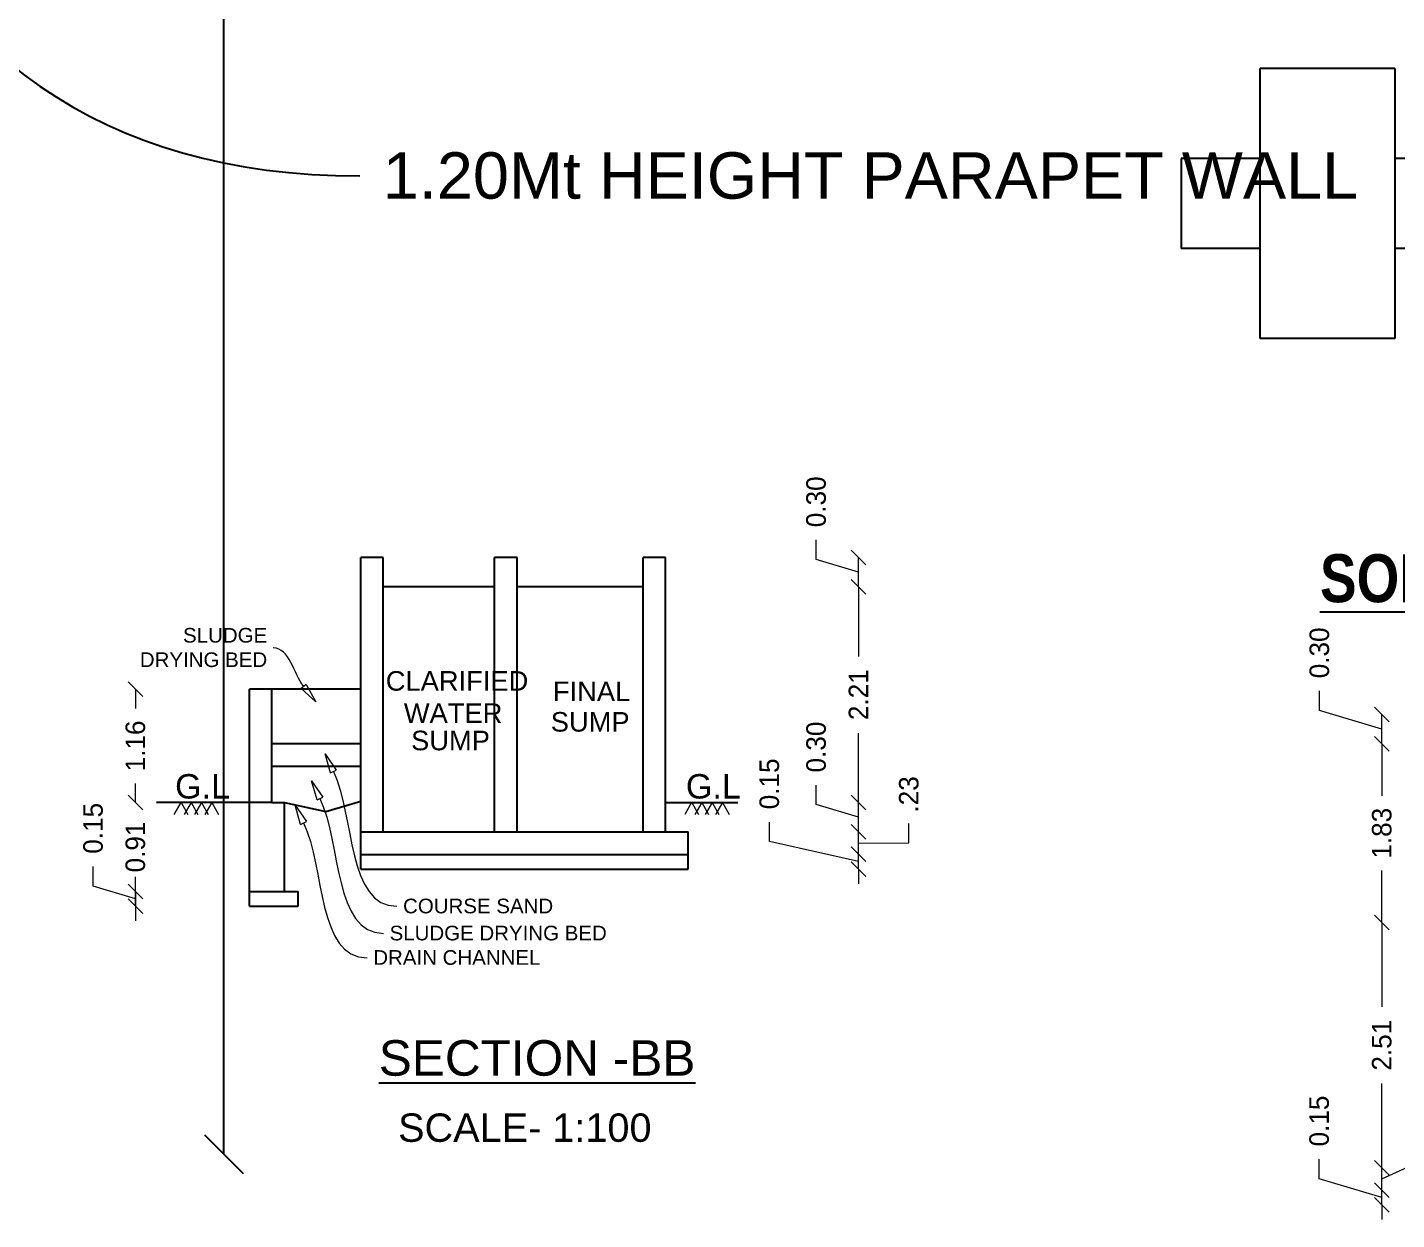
# Model space of a CAD drawing. Header units: metres. Extents: x -1559842 to -1559684, y 41615 to 41715.
# Drawn here: x -1559790.32 to -1559785.01, y 41620.51 to 41625.14 of the extents above; entities that cross this region are included whole.
import ezdxf
from ezdxf import colors
from ezdxf.entities.mleader import LeaderData, LeaderLine
from ezdxf.math import Vec2, Vec3

# ---------------------------------------------------------------- set-up
doc = ezdxf.new("R2010")
doc.units = ezdxf.units.M
doc.header["$LTSCALE"] = 750
doc.header["$MEASUREMENT"] = 0
doc.header["$PDMODE"] = 35
doc.header["$PDSIZE"] = 50
doc.layers.get('0').update_dxf_attribs({"lineweight": 5})
doc.layers.get('Defpoints').update_dxf_attribs({"lineweight": 0})
doc.layers.add('TAG', color=8, linetype='Continuous')
doc.layers.add('WALLS', color=7, linetype='Continuous')
doc.layers.add('TEXT', color=2, linetype='Continuous', lineweight=20)
doc.layers.add('wall', color=7, linetype='Continuous', lineweight=30)
doc.styles.add('2', font='swisscb.ttf', dxfattribs={"height": 1.1})
doc.styles.get("Standard").update_dxf_attribs({"font": 'arial.ttf'})
doc.styles.add('sunahari', font='framd.ttf', dxfattribs={"height": 0.3})
doc.dimstyles.new('CIVIL Mt.', dxfattribs={"dimscale": 0, "dimtxt": 0.2, "dimasz": 0.15, "dimexe": 0.18, "dimexo": 0.0625, "dimgap": 0.1, "dimtad": 0, "dimzin": 0, "dimdsep": 46, "dimtxsty": 'sunahari', "dimblk": 'OBLIQUE', "dimcen": 0.09, "dimse1": 1, "dimse2": 1, "dimclrd": 253, "dimclrt": 4, "dimadec": 0, "dimazin": 0, "dimtfac": 1, "dimtofl": 0, "dimtmove": 1, "dimatfit": 3, "dimfxl": 0, "dimfrac": 2, "dimtolj": 1, "dimtzin": 0, "dimarcsym": 0})

# ---------------------------------------------------------------- blocks, each defined once
blk = doc.blocks.new('_Oblique')
at = {"color": 0, "linetype": 'ByBlock', "lineweight": -2}
blk.add_line((-0.5, -0.5), (0.5, 0.5), dxfattribs=at)
blk = doc.blocks.new('*D502')
at = {"color": 253, "lineweight": -2}
for p, q in [((-1559789.5606, 41645.2433), (-1559789.5606, 41633.6697)), ((-1559789.5606, 41620.7633), (-1559789.5606, 41632.3369))]:
    blk.add_line(p, q, dxfattribs=at)
at = {"layer": 'Defpoints', "color": 0}
for p in [(-1559791.5801, 41645.2433), (-1559789.5606, 41645.2433), (-1559791.5801, 41620.7633)]:
    blk.add_point(p, dxfattribs=at)
at = {"color": 253, "lineweight": -2, "xscale": 0.15, "yscale": 0.15, "zscale": 0.15}
for p, rotation in [((-1559789.5606, 41645.2433), 90), ((-1559789.5606, 41620.7633), 270)]:
    blk.add_blockref('_Oblique', p, dxfattribs=dict(at, rotation=rotation))
at = {"color": 4, "lineweight": -3, "insert": (-1559789.5606, 41633.0033), "char_height": 0.3, "attachment_point": 5, "rotation": 90, "style": 'sunahari'}
blk.add_mtext('\\A1;24.48', dxfattribs=at)
blk = doc.blocks.new('A$C21E6566F')
at = {"layer": 'TAG', "ltscale": 0.05}
for p, q in [((0.938, 3.038), (0.938, 5.288)), ((2.063, 5.288), (0.938, 5.288)), ((2.063, 5.288), (2.063, 3.038)), ((0.938, 4.538), (0.278, 4.538)), ((0.278, 4.538), (0.278, 3.788)), ((4.232, 4.538), (2.063, 4.538)), ((0.938, 3.788), (0.278, 3.788)), ((4.232, 3.788), (2.063, 3.788)), ((2.063, 3.038), (0.938, 3.038))]:
    blk.add_line(p, q, dxfattribs=at)
blk.add_lwpolyline([(4.232, 5.288), (7.981, 5.288), (7.981, 3.038), (4.232, 3.038), (4.232, 5.288)], dxfattribs=at)
at = {"layer": 'TAG', "style": '2'}
for s, p in [('SOLAR ', (5.524, 4.27)), ('PANNEL ', (5.524, 3.691)), ('%%UPLAN', (3.031, 1.698)), ('%%USOLAR WATER HEATER', (1.437, 0.837)), ('%%USCALE- 1:50', (2.627, 0.148))]:
    blk.add_text(s, height=0.4, dxfattribs=at).set_placement(p)
blk = doc.blocks.new('_ClosedBlank')
at = {"color": 0, "linetype": 'ByBlock', "lineweight": -2}
for p, q in [((-1, 0.167), (0, 0)), ((-1, 0.167), (-1, -0.167)), ((0, 0), (-1, -0.167))]:
    blk.add_line(p, q, dxfattribs=at)
blk = doc.blocks.new('*D206')
at = {"layer": 'Defpoints', "color": 0, "ltscale": 0.5}
for p in [(0.873, 16.803), (0.873, 16.803), (0.873, 16.651)]:
    blk.add_point(p, dxfattribs=at)
at = {"layer": 'wall', "color": 253, "lineweight": -2, "ltscale": 0.5}
for p, q in [((0.44, 16.857), (0.44, 17.057)), ((0.873, 16.727), (0.44, 16.857)), ((0.873, 16.803), (0.873, 16.953)), ((0.873, 16.651), (0.873, 16.803)), ((0.873, 16.651), (0.873, 16.501))]:
    blk.add_line(p, q, dxfattribs=at)
at = {"layer": 'wall', "color": 253, "lineweight": -2, "ltscale": 0.5, "xscale": 0.15, "yscale": 0.15, "zscale": 0.15}
for p, rotation in [((0.873, 16.803), 270), ((0.873, 16.651), 90)]:
    blk.add_blockref('_Oblique', p, dxfattribs=dict(at, rotation=rotation))
at = {"layer": 'wall', "color": 4, "ltscale": 0.5, "insert": (0.44, 17.448), "char_height": 0.2, "attachment_point": 5, "rotation": 90, "style": 'sunahari'}
blk.add_mtext('\\A1;0.15', dxfattribs=at)
blk = doc.blocks.new('*D207')
at = {"layer": 'Defpoints', "color": 0, "ltscale": 0.5}
for p in [(0.873, 17.711), (0.873, 17.711), (0.873, 16.803)]:
    blk.add_point(p, dxfattribs=at)
at = {"layer": 'wall', "color": 253, "lineweight": -2, "ltscale": 0.5}
for p, q in [((0.873, 17.711), (0.873, 17.861)), ((0.873, 16.803), (0.873, 16.653))]:
    blk.add_line(p, q, dxfattribs=at)
at = {"layer": 'wall', "color": 253, "lineweight": -2, "ltscale": 0.5, "xscale": 0.15, "yscale": 0.15, "zscale": 0.15}
for p, rotation in [((0.873, 17.711), 270), ((0.873, 16.803), 90)]:
    blk.add_blockref('_Oblique', p, dxfattribs=dict(at, rotation=rotation))
at = {"layer": 'wall', "color": 4, "ltscale": 0.5, "insert": (0.873, 17.257), "char_height": 0.2, "attachment_point": 5, "rotation": 90, "style": 'sunahari'}
blk.add_mtext('\\A1;0.91', dxfattribs=at)
blk = doc.blocks.new('*D208')
at = {"layer": 'Defpoints', "color": 0, "ltscale": 0.5}
for p in [(0.873, 18.871), (0.873, 18.871), (0.873, 17.711)]:
    blk.add_point(p, dxfattribs=at)
at = {"layer": 'wall', "color": 253, "lineweight": -2, "ltscale": 0.5}
for p, q in [((0.873, 18.871), (0.873, 18.676)), ((0.873, 17.711), (0.873, 17.906))]:
    blk.add_line(p, q, dxfattribs=at)
at = {"layer": 'wall', "color": 253, "lineweight": -2, "ltscale": 0.5, "xscale": 0.15, "yscale": 0.15, "zscale": 0.15}
for p, rotation in [((0.873, 18.871), 90), ((0.873, 17.711), 270)]:
    blk.add_blockref('_Oblique', p, dxfattribs=dict(at, rotation=rotation))
at = {"layer": 'wall', "color": 4, "ltscale": 0.5, "insert": (0.873, 18.291), "char_height": 0.2, "attachment_point": 5, "rotation": 90, "style": 'sunahari'}
blk.add_mtext('\\A1;1.16', dxfattribs=at)
blk = doc.blocks.new('*D209')
at = {"layer": 'Defpoints', "color": 0, "ltscale": 0.5}
for p in [(8.275, 17.183), (8.275, 17.183), (8.275, 17.031)]:
    blk.add_point(p, dxfattribs=at)
at = {"layer": 'wall', "color": 253, "lineweight": -2, "ltscale": 0.5}
for p, q in [((7.363, 17.312), (7.363, 17.512)), ((8.275, 17.107), (7.363, 17.312)), ((8.275, 17.183), (8.275, 17.333)), ((8.275, 17.031), (8.275, 17.183)), ((8.275, 17.031), (8.275, 16.881))]:
    blk.add_line(p, q, dxfattribs=at)
at = {"layer": 'wall', "color": 253, "lineweight": -2, "ltscale": 0.5, "xscale": 0.15, "yscale": 0.15, "zscale": 0.15}
for p, rotation in [((8.275, 17.183), 270), ((8.275, 17.031), 90)]:
    blk.add_blockref('_Oblique', p, dxfattribs=dict(at, rotation=rotation))
at = {"layer": 'wall', "color": 4, "ltscale": 0.5, "insert": (7.363, 17.903), "char_height": 0.2, "attachment_point": 5, "rotation": 90, "style": 'sunahari'}
blk.add_mtext('\\A1;0.15', dxfattribs=at)
blk = doc.blocks.new('*D210')
at = {"layer": 'Defpoints', "color": 0, "ltscale": 0.5}
for p in [(8.275, 17.411), (8.275, 17.411), (8.275, 17.183)]:
    blk.add_point(p, dxfattribs=at)
at = {"layer": 'wall', "color": 253, "lineweight": -2, "ltscale": 0.5}
for p, q in [((8.275, 17.183), (8.275, 17.411)), ((8.791, 17.299), (8.791, 17.499)), ((8.275, 17.297), (8.791, 17.299))]:
    blk.add_line(p, q, dxfattribs=at)
at = {"layer": 'wall', "color": 253, "lineweight": -2, "ltscale": 0.5, "xscale": 0.15, "yscale": 0.15, "zscale": 0.15}
for p, rotation in [((8.275, 17.411), 90), ((8.275, 17.183), 270)]:
    blk.add_blockref('_Oblique', p, dxfattribs=dict(at, rotation=rotation))
at = {"layer": 'wall', "color": 4, "ltscale": 0.5, "insert": (8.791, 17.795), "char_height": 0.2, "attachment_point": 5, "rotation": 90, "style": 'sunahari'}
blk.add_mtext('\\A1;.23', dxfattribs=at)
blk = doc.blocks.new('*D211')
at = {"layer": 'Defpoints', "color": 0, "ltscale": 0.5}
for p in [(8.275, 17.711), (8.275, 17.711), (8.275, 17.411)]:
    blk.add_point(p, dxfattribs=at)
at = {"layer": 'wall', "color": 253, "lineweight": -2, "ltscale": 0.5}
for p, q in [((7.842, 17.691), (7.842, 17.891)), ((8.275, 17.561), (7.842, 17.691)), ((8.275, 17.411), (8.275, 17.711))]:
    blk.add_line(p, q, dxfattribs=at)
at = {"layer": 'wall', "color": 253, "lineweight": -2, "ltscale": 0.5, "xscale": 0.15, "yscale": 0.15, "zscale": 0.15}
for p, rotation in [((8.275, 17.711), 90), ((8.275, 17.411), 270)]:
    blk.add_blockref('_Oblique', p, dxfattribs=dict(at, rotation=rotation))
at = {"layer": 'wall', "color": 4, "ltscale": 0.5, "insert": (7.842, 18.28), "char_height": 0.2, "attachment_point": 5, "rotation": 90, "style": 'sunahari'}
blk.add_mtext('\\A1;0.30', dxfattribs=at)
blk = doc.blocks.new('*D212')
at = {"layer": 'Defpoints', "color": 0, "ltscale": 0.5}
for p in [(8.275, 19.921), (8.275, 19.921), (8.275, 17.711)]:
    blk.add_point(p, dxfattribs=at)
at = {"layer": 'wall', "color": 253, "lineweight": -2, "ltscale": 0.5}
for p, q in [((8.275, 19.921), (8.275, 19.208)), ((8.275, 17.711), (8.275, 18.423))]:
    blk.add_line(p, q, dxfattribs=at)
at = {"layer": 'wall', "color": 253, "lineweight": -2, "ltscale": 0.5, "xscale": 0.15, "yscale": 0.15, "zscale": 0.15}
for p, rotation in [((8.275, 19.921), 90), ((8.275, 17.711), 270)]:
    blk.add_blockref('_Oblique', p, dxfattribs=dict(at, rotation=rotation))
at = {"layer": 'wall', "color": 4, "ltscale": 0.5, "insert": (8.275, 18.816), "char_height": 0.2, "attachment_point": 5, "rotation": 90, "style": 'sunahari'}
blk.add_mtext('\\A1;2.21', dxfattribs=at)
blk = doc.blocks.new('*D213')
at = {"layer": 'Defpoints', "color": 0, "ltscale": 0.5}
for p in [(8.275, 20.221), (8.275, 20.221), (8.275, 19.921)]:
    blk.add_point(p, dxfattribs=at)
at = {"layer": 'wall', "color": 253, "lineweight": -2, "ltscale": 0.5}
for p, q in [((7.842, 20.201), (7.842, 20.401)), ((8.275, 20.071), (7.842, 20.201)), ((8.275, 19.921), (8.275, 20.221))]:
    blk.add_line(p, q, dxfattribs=at)
at = {"layer": 'wall', "color": 253, "lineweight": -2, "ltscale": 0.5, "xscale": 0.15, "yscale": 0.15, "zscale": 0.15}
for p, rotation in [((8.275, 20.221), 90), ((8.275, 19.921), 270)]:
    blk.add_blockref('_Oblique', p, dxfattribs=dict(at, rotation=rotation))
at = {"layer": 'wall', "color": 4, "ltscale": 0.5, "insert": (7.842, 20.79), "char_height": 0.2, "attachment_point": 5, "rotation": 90, "style": 'sunahari'}
blk.add_mtext('\\A1;0.30', dxfattribs=at)
blk = doc.blocks.new('*D214')
at = {"layer": 'Defpoints', "color": 0, "ltscale": 0.5}
for p in [(13.633, 13.745), (13.633, 13.745), (13.633, 13.593)]:
    blk.add_point(p, dxfattribs=at)
at = {"layer": 'wall', "color": 253, "lineweight": -2, "ltscale": 0.5}
for p, q in [((12.992, 13.861), (12.992, 14.061)), ((13.633, 13.745), (13.633, 13.895)), ((13.633, 13.669), (12.992, 13.861)), ((13.633, 13.593), (13.633, 13.745)), ((13.633, 13.593), (13.633, 13.443))]:
    blk.add_line(p, q, dxfattribs=at)
at = {"layer": 'wall', "color": 253, "lineweight": -2, "ltscale": 0.5, "xscale": 0.15, "yscale": 0.15, "zscale": 0.15}
for p, rotation in [((13.633, 13.745), 270), ((13.633, 13.593), 90)]:
    blk.add_blockref('_Oblique', p, dxfattribs=dict(at, rotation=rotation))
at = {"layer": 'wall', "color": 4, "ltscale": 0.5, "insert": (12.992, 14.452), "char_height": 0.2, "attachment_point": 5, "rotation": 90, "style": 'sunahari'}
blk.add_mtext('\\A1;0.15', dxfattribs=at)
blk = doc.blocks.new('*D215')
at = {"layer": 'Defpoints', "color": 0, "ltscale": 0.5}
for p in [(13.633, 13.973), (13.633, 13.973), (13.633, 13.745)]:
    blk.add_point(p, dxfattribs=at)
at = {"layer": 'wall', "color": 253, "lineweight": -2, "ltscale": 0.5}
for p, q in [((14.083, 14.065), (14.083, 14.265)), ((13.633, 13.859), (14.083, 14.065)), ((13.633, 13.745), (13.633, 13.973))]:
    blk.add_line(p, q, dxfattribs=at)
at = {"layer": 'wall', "color": 253, "lineweight": -2, "ltscale": 0.5, "xscale": 0.15, "yscale": 0.15, "zscale": 0.15}
for p, rotation in [((13.633, 13.973), 90), ((13.633, 13.745), 270)]:
    blk.add_blockref('_Oblique', p, dxfattribs=dict(at, rotation=rotation))
at = {"layer": 'wall', "color": 4, "ltscale": 0.5, "insert": (14.083, 14.652), "char_height": 0.2, "attachment_point": 5, "rotation": 90, "style": 'sunahari'}
blk.add_mtext('\\A1;0.23', dxfattribs=at)
blk = doc.blocks.new('*D216')
at = {"layer": 'Defpoints', "color": 0, "ltscale": 0.5}
for p in [(13.633, 16.483), (13.633, 16.483), (13.633, 13.973)]:
    blk.add_point(p, dxfattribs=at)
at = {"layer": 'wall', "color": 253, "lineweight": -2, "ltscale": 0.5}
for p, q in [((13.633, 16.483), (13.633, 15.621)), ((13.633, 13.973), (13.633, 14.835))]:
    blk.add_line(p, q, dxfattribs=at)
at = {"layer": 'wall', "color": 253, "lineweight": -2, "ltscale": 0.5, "xscale": 0.15, "yscale": 0.15, "zscale": 0.15}
for p, rotation in [((13.633, 16.483), 90), ((13.633, 13.973), 270)]:
    blk.add_blockref('_Oblique', p, dxfattribs=dict(at, rotation=rotation))
at = {"layer": 'wall', "color": 4, "ltscale": 0.5, "insert": (13.633, 15.228), "char_height": 0.2, "attachment_point": 5, "rotation": 90, "style": 'sunahari'}
blk.add_mtext('\\A1;2.51', dxfattribs=at)
blk = doc.blocks.new('*D217')
at = {"layer": 'Defpoints', "color": 0, "ltscale": 0.5}
for p in [(13.633, 18.313), (13.633, 18.313), (13.633, 16.483)]:
    blk.add_point(p, dxfattribs=at)
at = {"layer": 'wall', "color": 253, "lineweight": -2, "ltscale": 0.5}
for p, q in [((13.633, 18.313), (13.633, 17.781)), ((13.633, 16.483), (13.633, 17.015))]:
    blk.add_line(p, q, dxfattribs=at)
at = {"layer": 'wall', "color": 253, "lineweight": -2, "ltscale": 0.5, "xscale": 0.15, "yscale": 0.15, "zscale": 0.15}
for p, rotation in [((13.633, 18.313), 90), ((13.633, 16.483), 270)]:
    blk.add_blockref('_Oblique', p, dxfattribs=dict(at, rotation=rotation))
at = {"layer": 'wall', "color": 4, "ltscale": 0.5, "insert": (13.633, 17.398), "char_height": 0.2, "attachment_point": 5, "rotation": 90, "style": 'sunahari'}
blk.add_mtext('\\A1;1.83', dxfattribs=at)
blk = doc.blocks.new('*D218')
at = {"layer": 'Defpoints', "color": 0, "ltscale": 0.5}
for p in [(13.633, 18.613), (13.633, 18.613), (13.633, 18.313)]:
    blk.add_point(p, dxfattribs=at)
at = {"layer": 'wall', "color": 253, "lineweight": -2, "ltscale": 0.5}
for p, q in [((12.994, 18.655), (12.994, 18.855)), ((13.633, 18.463), (12.994, 18.655)), ((13.633, 18.313), (13.633, 18.613))]:
    blk.add_line(p, q, dxfattribs=at)
at = {"layer": 'wall', "color": 253, "lineweight": -2, "ltscale": 0.5, "xscale": 0.15, "yscale": 0.15, "zscale": 0.15}
for p, rotation in [((13.633, 18.613), 90), ((13.633, 18.313), 270)]:
    blk.add_blockref('_Oblique', p, dxfattribs=dict(at, rotation=rotation))
at = {"layer": 'wall', "color": 4, "ltscale": 0.5, "insert": (12.994, 19.244), "char_height": 0.2, "attachment_point": 5, "rotation": 90, "style": 'sunahari'}
blk.add_mtext('\\A1;0.30', dxfattribs=at)
blk = doc.blocks.new('A$C370409E0')
for p, q in [((1.337, 17.711), (1.267, 17.589)), ((1.34, 17.711), (1.41, 17.589)), ((1.442, 17.711), (1.372, 17.589)), ((1.442, 17.711), (1.512, 17.589)), ((1.548, 17.711), (1.478, 17.589)), ((1.548, 17.711), (1.618, 17.589)), ((1.654, 17.711), (1.584, 17.589)), ((1.654, 17.711), (1.724, 17.589)), ((6.566, 17.711), (6.496, 17.589)), ((6.569, 17.711), (6.639, 17.589)), ((6.671, 17.711), (6.601, 17.589)), ((6.671, 17.711), (6.741, 17.589)), ((6.777, 17.711), (6.707, 17.589)), ((6.777, 17.711), (6.847, 17.589)), ((6.883, 17.711), (6.813, 17.589)), ((6.883, 17.711), (6.953, 17.589))]:
    blk.add_line(p, q)
at = {"layer": 'WALLS', "ltscale": 0.05}
for p, q in [((3.18, 17.031), (3.18, 20.221)), ((3.41, 20.221), (3.18, 20.221)), ((3.41, 17.411), (3.41, 20.221)), ((4.55, 17.411), (4.55, 20.221)), ((4.78, 20.221), (4.55, 20.221)), ((4.78, 17.411), (4.78, 20.221)), ((6.07, 17.411), (6.07, 20.221)), ((6.3, 20.221), (6.07, 20.221)), ((6.3, 17.411), (6.3, 20.221)), ((4.55, 19.921), (3.41, 19.921)), ((6.07, 19.921), (4.78, 19.921)), ((2.04, 16.651), (2.04, 18.871)), ((3.18, 18.871), (2.04, 18.871)), ((2.27, 17.711), (2.27, 18.871)), ((2.27, 18.315), (3.18, 18.315)), ((2.27, 18.084), (3.18, 18.084)), ((2.04, 17.711), (1.088, 17.711)), ((2.27, 17.711), (2.04, 17.711)), ((2.27, 17.711), (2.4, 17.711)), ((2.4, 16.801), (2.4, 17.711)), ((2.4, 17.711), (2.823, 17.621)), ((2.823, 17.621), (3.18, 17.725)), ((6.3, 17.711), (7.039, 17.711)), ((3.18, 17.411), (6.53, 17.411)), ((6.53, 17.031), (6.53, 17.411)), ((3.18, 17.181), (6.53, 17.181)), ((3.18, 17.031), (6.53, 17.031)), ((2.04, 16.801), (2.54, 16.801)), ((2.54, 16.651), (2.54, 16.801)), ((2.04, 16.651), (2.54, 16.651))]:
    blk.add_line(p, q, dxfattribs=at)
at = {"layer": 'TEXT'}
for s, height, p in [('CLARIFIED', 0.2, (3.436, 18.857)), ('FINAL', 0.2, (5.147, 18.75)), ('WATER', 0.2, (3.621, 18.527)), ('SUMP', 0.2, (5.125, 18.438)), ('SUMP', 0.2, (3.695, 18.247)), ('G.L', 0.25, (1.279, 17.753)), ('G.L', 0.25, (6.508, 17.753))]:
    blk.add_text(s, height=height, dxfattribs=at).set_placement(p)
at = {"layer": 'WALLS', "color": 4, "ltscale": 0.05}
for s, height, p in [('%%USECTION -BB', 0.36323, (3.364, 14.916)), ('SCALE- 1:100', 0.29058, (3.562, 14.239))]:
    blk.add_text(s, height=height, dxfattribs=at).set_placement(p)
at = {"layer": 'wall', "ltscale": 0.5}
for p1, p2, picture, middle in [((8.275, 19.921), (8.275, 20.221), '*D213', (7.842, 20.501)), ((8.275, 17.711), (8.275, 19.921), '*D212', (8.275, 18.816)), ((13.633, 18.313), (13.633, 18.613), '*D218', (12.994, 18.955)), ((0.873, 17.711), (0.873, 18.871), '*D208', (0.873, 18.291)), ((8.275, 17.411), (8.275, 17.711), '*D211', (7.842, 17.991)), ((13.633, 16.483), (13.633, 18.313), '*D217', (13.633, 17.398)), ((0.873, 16.803), (0.873, 17.711), '*D207', (0.873, 17.257)), ((0.873, 16.651), (0.873, 16.803), '*D206', (0.44, 17.157)), ((13.633, 13.973), (13.633, 16.483), '*D216', (13.633, 15.228)), ((13.633, 13.593), (13.633, 13.745), '*D214', (12.992, 14.161))]:
    dim = blk.add_aligned_dim(p1=p1, p2=p2, distance=0, dimstyle='CIVIL Mt.', override={"dimscale": 1}, dxfattribs=at)
    dim.commit()
    dim.dimension.update_dxf_attribs({"geometry": picture, "text_midpoint": middle})
for base, p1, p2, picture, middle in [((8.275, 17.183), (8.275, 17.031), (8.275, 17.183), '*D209', (7.363, 17.612)), ((13.633, 13.973), (13.633, 13.745), (13.633, 13.973), '*D215', (14.083, 14.365))]:
    dim = blk.add_linear_dim(base=base, p1=p1, p2=p2, angle=90, dimstyle='CIVIL Mt.', override={"dimscale": 1}, dxfattribs=at)
    dim.commit()
    dim.dimension.update_dxf_attribs({"geometry": picture, "text_midpoint": middle, "dimtype": 129})
dim = blk.add_linear_dim(base=(8.275, 17.411), p1=(8.275, 17.183), p2=(8.275, 17.411), angle=90, text='.23', dimstyle='CIVIL Mt.', override={"dimscale": 1}, dxfattribs=at)
dim.commit()
dim.dimension.update_dxf_attribs({"geometry": '*D210', "text_midpoint": (8.791, 17.599), "dimtype": 129})
at = {"layer": 'WALLS', "ltscale": 0.05}
ml = blk.add_multileader_mtext('Standard', dxfattribs=at)
ml.set_content('SLUDGE\\PDRYING BED', color=4)
ml.set_leader_properties(color=253)
ml.set_arrow_properties(name='CLOSEDBLANK')
ml.build(insert=Vec2(0, 0))
ml.multileader.update_dxf_attribs({"leader_type": 2, "text_left_attachment_type": 2, "text_right_attachment_type": 2, "dogleg_length": 0.36, "arrow_head_size": 0.2})
ctx = ml.context
ctx.base_point, ctx.char_height, ctx.arrow_head_size, ctx.landing_gap_size, ctx.plane_origin = Vec3(1.201, 19.294), 0.15, 0.2, 0.0625, Vec3(2.72, 18.744)
ctx.left_attachment, ctx.right_attachment, ctx.text_align_type = 2, 2, 2
notes = []
notes.append((ctx, [(0, (1, 1, 0), (2.644, 19.294), (-1, 0), 0.36, [(0, [(2.72, 18.744)], 0, [])])]))
ctx.mtext.insert, ctx.mtext.alignment, ctx.mtext.flow_direction = Vec3(2.222, 19.499), 3, 5
at = {"layer": 'WALLS', "color": 0, "ltscale": 0.05}
ml = blk.add_multileader_mtext('Standard', dxfattribs=at)
ml.set_content('COURSE SAND', color=4)
ml.set_leader_properties(color=253)
ml.set_arrow_properties(name='CLOSEDBLANK')
ml.build(insert=Vec2(0, 0))
ml.multileader.update_dxf_attribs({"leader_type": 2, "text_left_attachment_type": 2, "text_right_attachment_type": 2, "dogleg_length": 0.36, "arrow_head_size": 0.2})
ctx = ml.context
ctx.base_point, ctx.char_height, ctx.arrow_head_size, ctx.landing_gap_size, ctx.plane_origin = Vec3(3.55, 16.65), 0.15, 0.2, 0.0625, Vec3(2.814, 18.211)
ctx.left_attachment, ctx.right_attachment = 2, 2
notes.append((ctx, [(0, (1, 1, 0), (3.19, 16.65), (1, 0), 0.36, [(0, [(2.814, 18.211)], 0, [])])]))
ctx.mtext.insert, ctx.mtext.flow_direction = Vec3(3.613, 16.728), 5
ml = blk.add_multileader_mtext('Standard', dxfattribs=at)
ml.set_content('SLUDGE DRYING BED', color=4)
ml.set_leader_properties(color=253)
ml.set_arrow_properties(name='CLOSEDBLANK')
ml.build(insert=Vec2(0, 0))
ml.multileader.update_dxf_attribs({"leader_type": 2, "text_left_attachment_type": 2, "text_right_attachment_type": 2, "dogleg_length": 0.36, "arrow_head_size": 0.2})
ctx = ml.context
ctx.base_point, ctx.char_height, ctx.arrow_head_size, ctx.landing_gap_size, ctx.plane_origin = Vec3(3.413, 16.373), 0.15, 0.2, 0.0625, Vec3(2.677, 17.934)
ctx.left_attachment, ctx.right_attachment = 2, 2
notes.append((ctx, [(0, (1, 1, 0), (3.053, 16.373), (1, 0), 0.36, [(0, [(2.677, 17.934)], 0, [])])]))
ctx.mtext.insert, ctx.mtext.flow_direction = Vec3(3.475, 16.451), 5
ml = blk.add_multileader_mtext('Standard', dxfattribs=at)
ml.set_content('DRAIN CHANNEL', color=4)
ml.set_leader_properties(color=253)
ml.set_arrow_properties(name='CLOSEDBLANK')
ml.build(insert=Vec2(0, 0))
ml.multileader.update_dxf_attribs({"leader_type": 2, "text_left_attachment_type": 2, "text_right_attachment_type": 2, "dogleg_length": 0.36, "arrow_head_size": 0.2})
ctx = ml.context
ctx.base_point, ctx.char_height, ctx.arrow_head_size, ctx.landing_gap_size, ctx.plane_origin = Vec3(3.245, 16.123), 0.15, 0.2, 0.0625, Vec3(2.509, 17.684)
ctx.left_attachment, ctx.right_attachment = 2, 2
notes.append((ctx, [(0, (1, 1, 0), (2.885, 16.123), (1, 0), 0.36, [(0, [(2.509, 17.684)], 0, [])])]))
ctx.mtext.insert, ctx.mtext.flow_direction = Vec3(3.308, 16.201), 5
for ctx, leaders in notes:
    for number, flags, end, landing, length, lines in leaders:
        leader = LeaderData()
        leader.index, (leader.has_last_leader_line, leader.has_dogleg_vector, leader.attachment_direction) = number, flags
        leader.last_leader_point, leader.dogleg_vector, leader.dogleg_length = Vec3(end), Vec3(landing), length
        for number, points, colour, breaks in lines:
            line = LeaderLine()
            line.index, line.vertices, line.color, line.breaks = number, Vec3.list(points), colors.encode_raw_color(colour), breaks
            leader.lines.append(line)
        ctx.leaders.append(leader)

msp = doc.modelspace()

# ---------------------------------------------------------------- block references
at = {"color": 0, "lineweight": -2, "xscale": 0.465295525194432, "yscale": 0.465295525194432, "zscale": 0.465295525194432}
msp.add_blockref('A$C21E6566F', (-1559785.97388, 41622.51638), dxfattribs=at)
at = {"color": 0, "ltscale": 0.5, "xscale": 0.3792297778299592, "yscale": 0.3792297778299592, "zscale": 0.3792297778299592}
msp.add_blockref('A$C370409E0', (-1559790.23509, 41615.41125), dxfattribs=at)

# ---------------------------------------------------------------- dimensions: what is measured, and where the dimension line sits
at = {"color": 7, "lineweight": -3}
dim = msp.add_linear_dim(base=(-1559789.56057, 41645.24331), p1=(-1559791.58007, 41620.76331), p2=(-1559791.58007, 41645.24331), angle=270, dimstyle='CIVIL Mt.', override={"dimscale": 1}, dxfattribs=at)
dim.commit()
dim.dimension.update_dxf_attribs({"geometry": '*D502', "text_midpoint": (-1559789.56057, 41633.00331)})

# ---------------------------------------------------------------- leaders
ml = msp.add_multileader_mtext('Standard', dxfattribs=at)
ml.set_content('1.20Mt HEIGHT PARAPET WALL', color=7)
ml.set_leader_properties()
ml.build(insert=Vec2(0, 0))
ml.multileader.update_dxf_attribs({"leader_type": 2, "dogleg_length": 0.36, "arrow_head_size": 0.18})
ctx = ml.context
ctx.base_point, ctx.char_height, ctx.arrow_head_size, ctx.landing_gap_size, ctx.plane_origin = Vec3(-1559789.03329, 41624.56063), 0.18, 0.18, 0.09, Vec3(-1559791.73007, 41621.90337)
notes = []
notes.append((ctx, [(0, (1, 1, 0), (-1559789.39329, 41624.56063), (1, 0), 0.36, [(0, [(-1559791.73007, 41636.59609)], 0, [])])]))
ctx.mtext.insert, ctx.mtext.flow_direction = Vec3(-1559788.94329, 41624.65217), 5
for ctx, leaders in notes:
    for number, flags, end, landing, length, lines in leaders:
        leader = LeaderData()
        leader.index, (leader.has_last_leader_line, leader.has_dogleg_vector, leader.attachment_direction) = number, flags
        leader.last_leader_point, leader.dogleg_vector, leader.dogleg_length = Vec3(end), Vec3(landing), length
        for number, points, colour, breaks in lines:
            line = LeaderLine()
            line.index, line.vertices, line.color, line.breaks = number, Vec3.list(points), colors.encode_raw_color(colour), breaks
            leader.lines.append(line)
        ctx.leaders.append(leader)

doc.saveas('drawing.dxf')
